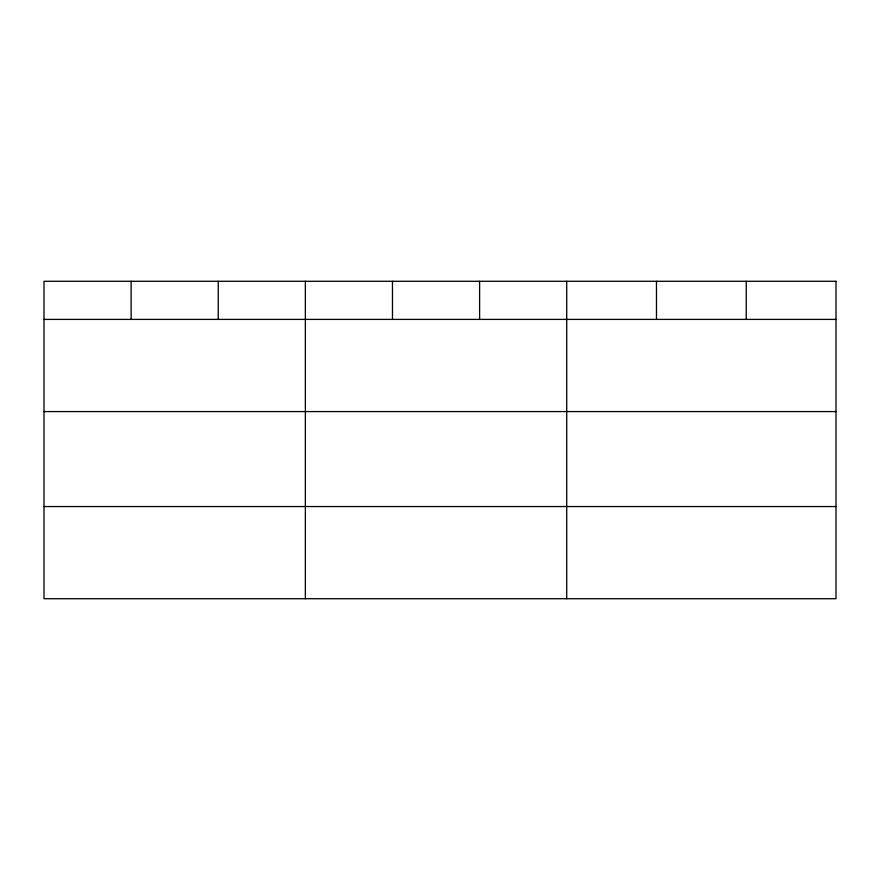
<?xml version="1.0" encoding="UTF-8"?>
<svg xmlns="http://www.w3.org/2000/svg" width="880" height="880" viewBox="0 0 880 880"><rect width="100%" height="100%" fill="white"/><g stroke="black" fill="none" stroke-linecap="round" stroke-linejoin="round"><path stroke-width="1.32" d="M44 319.407L836 319.407M44 411.576L836 411.576M44 506.55L836 506.55M746.24 281.281L746.24 319.407M656.48 281.281L656.48 319.407M566.72 281.281L566.72 598.719M479.6 281.281L479.6 319.407M392.48 281.281L392.48 319.407M305.36 281.281L305.36 598.719M218.24 281.281L218.24 319.407M131.12 281.281L131.12 319.407M836 281.281L44 281.281L44 598.719L836 598.719L836 281.281"/></g></svg>
